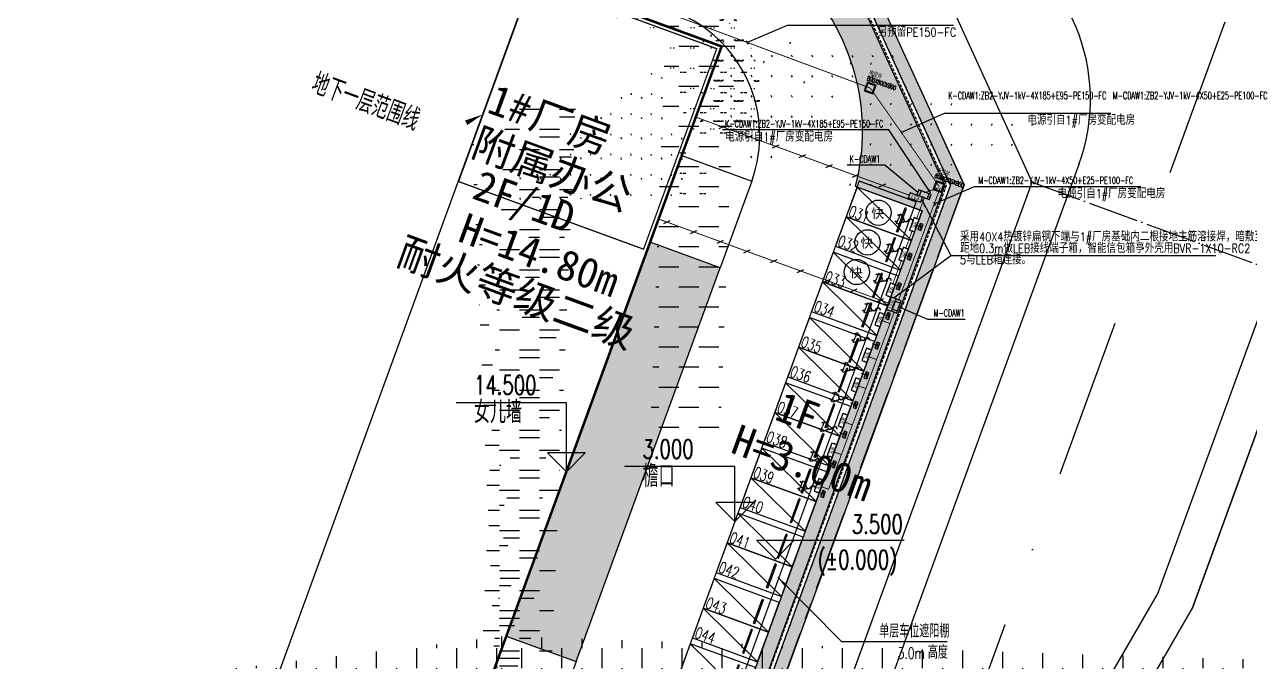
# Model space of a CAD drawing. Extents: x 40587477144 to 40590102100, y 3379967887 to 3381819730.
# Drawn here: x 40588299938 to 40588397071, y 3380356167 to 3380406669 of the extents above; entities that cross this region are included whole.
import ezdxf
from ezdxf.enums import TextEntityAlignment as Align

# ---------------------------------------------------------------- set-up
doc = ezdxf.new("R2010")
doc.units = 0
doc.header["$LTSCALE"] = 1000
doc.header["$MEASUREMENT"] = 0
for name, pattern in [('10平面$0$DOTE', [2.42, 2, -0.2, 0.02, -0.2]), ('CENTER', [50.8, 31.75, -6.35, 6.35, -6.35]), ('CENTER2', [1.125, 0.75, -0.125, 0.125, -0.125]), ('DASH', [0.35, 0.25, -0.1]), ('DASHDOT', [25.4, 12.7, -6.35, 0, -6.35])]:
    doc.linetypes.add(name, pattern=pattern)
for name, color, linetype in [('0-HX', 1, 'Continuous'), ('10平面$0$A-AXIS-DOTE', 14, '10平面$0$DOTE'), ('A-Car', 155, 'Continuous'), ('A-CURTAIN', 84, 'Continuous'), ('A-FIRE-TEXT', 61, 'Continuous'), ('A-HATCH-1', 252, 'Continuous'), ('A-LIN-V', 9, 'Continuous'), ('A-SFCE', 30, 'Continuous'), ('AD-P-慢充', 1, 'Continuous'), ('AS-WALL', 40, 'Continuous'), ('DIM-照明', 3, 'Continuous'), ('EQUIP-箱柜', 3, 'Continuous'), ('JT-路缘石线', 5, 'Continuous'), ('JT-道路中心线', 1, 'DASHDOT'), ('JT-道路红线', 7, 'Continuous'), ('PUB_TEXT', 7, 'Continuous'), ('SHTLN', 4, 'Continuous'), ('TEL_TEXT', 7, 'Continuous'), ('WIRE-接地', 4, 'Continuous'), ('WIRE-照明', 1, 'Continuous'), ('建-引出', 3, 'Continuous'), ('建-文字', 7, 'Continuous'), ('建-标高', 3, 'Continuous'), ('建-箭头', 3, 'Continuous'), ('总-标高', 3, 'Continuous'), ('电气', 7, 'Continuous')]:
    doc.layers.add(name, color=color, linetype=linetype)
doc.styles.add('_TEL_ATTDEF', font='GBENOR', dxfattribs={"width": 0.8, "height": 3, "bigfont": 'GBCBIG'})
doc.styles.add('_TEL_DIM', font='SIMPLEX', dxfattribs={"width": 0.8, "height": 3.5, "bigfont": 'HZTXT'})
doc.styles.add('A-STANDARD', font='SIMPLEX', dxfattribs={"bigfont": 'GBCBIG'})
doc.styles.add('note_txt', font='arial.ttf', dxfattribs={"width": 0.75})
doc.styles.add('黑体', font='simhei.ttf', dxfattribs={"height": 12})
pattern_1 = [(20, (440.1, 194.2), (956.276, 2050.7404), [240, -48, 64, -48, 240, -960]), (20, (348.5, 212), (956.276, 2050.7404), [160, -120, 240, -120, 160, -800]), (20, (655.9, 1004.9), (956.276, 2050.7404), [200, -80, 200, -1120]), (20, (-205.4, 1032), (956.276, 2050.7404), [80, -160, 80, -1280]), (110, (-55, 1086.7), (-2050.7404, 956.276), [144, -1456]), (110, (724.4, 348.8), (-2050.7404, 956.276), [160, -1440]), (110, (881.4, 1087), (-2050.7404, 956.276), [160, -1440]), (65, (925.3, 404.9), (-547.2322, 1503.5082), [160, -2102.7417]), (155, (534.4, 262.6), (-1503.5082, -547.2322), [160, -2102.7417]), (83.43495, (877.5, 396), (-547.23223, 1503.5082), [160, -3417.7088]), (95.963757, (799.57, 376.15), (-547.23223, 1503.50819), [160, -6436.969]), (95.963757, (956.55, 1114.36), (-547.23223, 1503.50819), [128, -6468.969]), (95.963757, (-24.93, 1097.67), (-547.23223, 1503.50819), [112, -6484.969]), (124.036243, (649.2, 321.43), (-547.23223, 1503.50819), [160, -6436.969]), (124.036243, (806.2, 1059.64), (-547.23223, 1503.50819), [128, -6468.969]), (124.036243, (-85.07, 1075.8), (-547.23223, 1503.50819), [112, -6484.969]), (136.56505, (576.8, 286.55), (-547.23223, 1503.5082), [160, -3417.7069])]

# ---------------------------------------------------------------- blocks, each defined once
blk = doc.blocks.new('GGRrrrr')
at = {"layer": 'A-CURTAIN'}
h = blk.add_hatch(dxfattribs=at)
h.set_pattern_fill('草坪或沼泽', color=0, scale=400, angle=20)
h.set_pattern_definition(pattern_1)
h.paths.add_polyline_path([(1393117, 618301), (1393293, 540880), (1330517, 532867), (1241738, 527103), (1161599, 521246), (1240383, 783372), (1244595, 797110), (1261186, 852563), (1335771, 847453), (1355485, 842595), (1380777, 840862), (1392640, 828900), (1392845, 738250), (1391845, 738248), (1391806, 755448), (1391306, 755447), (1391786, 764448), (1391641, 828487), (1380333, 839890), (1355330, 841603), (1335616, 846462), (1261915, 851511), (1245552, 796820), (1241340, 783081), (1162975, 522349), (1241669, 528100), (1330421, 533862), (1392291, 541761), (1392117, 618299)])
h.paths.add_polyline_path([(1393076, 636451), (1392076, 636448), (1392063, 641998), (1391564, 641997), (1392042, 650998), (1391887, 720048), (1392887, 720051)])
h = blk.add_hatch(dxfattribs=at)
h.set_pattern_fill('草坪或沼泽', color=0, scale=400, angle=20)
h.set_pattern_definition([(20, (440.1, 194.2), (956.276, 2050.7404), [240, -48, 64, -48, 240, -960]), (20, (348.5, 212), (956.276, 2050.7404), [160, -120, 240, -120, 160, -800]), (20, (655.9, 1004.9), (956.276, 2050.7404), [200, -80, 200, -1120]), (20, (-205.4, 1032), (956.276, 2050.7404), [80, -160, 80, -1280]), (110, (-55, 1086.7), (-2050.7404, 956.276), [144, -1456]), (110, (724.4, 348.8), (-2050.7404, 956.276), [160, -1440]), (110, (881.4, 1087), (-2050.7404, 956.276), [160, -1440]), (65, (925.3, 404.9), (-547.2322, 1503.5082), [160, -2102.7417]), (155, (534.4, 262.6), (-1503.5082, -547.2322), [160, -2102.7417]), (83.43495, (877.5, 396), (-547.23223, 1503.5082), [160, -3417.7088]), (95.963757, (799.57, 376.15), (-547.23223, 1503.50819), [160, -6436.969]), (95.963757, (956.55, 1114.36), (-547.23223, 1503.50819), [128, -6468.969]), (95.963757, (-24.93, 1097.67), (-547.23223, 1503.50819), [112, -6484.969]), (124.036243, (649.2, 321.43), (-547.23223, 1503.50819), [160, -6436.969]), (124.036243, (806.2, 1059.64), (-547.23223, 1503.50819), [128, -6468.969]), (124.036243, (-85.07, 1075.8), (-547.23223, 1503.50819), [112, -6484.969]), (136.56505, (576.8, 286.55), (-547.23223, 1503.5082), [160, -3417.7069])])
edge = h.paths.add_edge_path()
edge.add_line((1391003, 755446), (1391034, 755969))
edge.add_line((1391034, 755969), (1391485, 764440))
edge.add_line((1391485, 764440), (1391241, 828322))
edge.add_line((1391241, 828322), (1380155, 839501))
edge.add_line((1380155, 839501), (1355268, 841206))
edge.add_line((1355268, 841206), (1335554, 846065))
edge.add_line((1335554, 846065), (1262206, 851090))
edge.add_line((1262206, 851090), (1173161, 554852))
edge.add_line((1173161, 554852), (1173522, 554880))
edge.add_line((1173522, 554880), (1259299, 840247))
edge.add_line((1259299, 840247), (1260664, 840250))
edge.add_line((1260664, 840250), (1260651, 845748))
edge.add_line((1260651, 845748), (1335651, 845918))
edge.add_line((1335651, 845918), (1335664, 840421))
edge.add_line((1335664, 840421), (1342663, 840437))
edge.add_line((1342663, 840437), (1342657, 843434))
edge.add_line((1342657, 843434), (1345657, 843441))
edge.add_line((1345657, 843441), (1345664, 840444))
edge.add_line((1345664, 840444), (1365660, 840489))
edge.add_line((1365660, 840489), (1374552, 839873))
edge.add_arc((1367358, 824128), 17311, 5.58026, 65.44235, ccw=False)
edge.add_line((1384586, 825812), (1385553, 825812))
edge.add_line((1385553, 825812), (1390247, 825823))
edge.add_line((1390247, 825823), (1390405, 755445))
edge.add_line((1390405, 755445), (1391003, 755446))
h = blk.add_hatch(dxfattribs=at)
h.set_pattern_fill('草坪或沼泽', color=0, scale=400, angle=20)
h.set_pattern_definition(pattern_1)
edge = h.paths.add_edge_path()
edge.add_line((1370853, 823351), (1376752, 823364))
edge.add_arc((1366252, 823340), 10500, 0.13307, 88.99068)
edge.add_line((1366437, 833838), (1363829, 833884))
edge.add_line((1363829, 833884), (1363832, 832535))
edge.add_line((1363832, 832535), (1370832, 832551))
edge.add_line((1370832, 832551), (1370853, 823351))
h = blk.add_hatch(dxfattribs=at)
h.set_pattern_fill('草坪或沼泽', color=0, scale=400, angle=20)
h.set_pattern_definition(pattern_1)
h.paths.add_polyline_path([(1370944, 782851), (1376844, 782864), (1376769, 816064), (1370869, 816051)])
at = {"layer": 'A-HATCH-1'}
h = blk.add_hatch(dxfattribs=at)
h.set_pattern_fill('EARTH', color=0, scale=500, angle=20.20026)
h.set_pattern_definition([(20.200256636, (-36923192569.8, -17186863777.3), (941.687654134, 2038.022782515), [1587.5, -1587.5]), (20.200256636, (-36923192775.4, -17186863218.6), (941.687654134, 2038.022782515), [1587.5, -1587.5]), (20.200256636, (-36923192981, -17186862659.9), (941.687654134, 2038.022782515), [1587.5, -1587.5]), (110.200256636, (-36923192863.2, -17186862405.1), (-2038.022782515, 941.687654134), [1587.5, -1587.5]), (110.200256636, (-36923192304.5, -17186862199.6), (-2038.022782515, 941.687654134), [1587.5, -1587.5]), (110.200256636, (-36923191745.8, -17186861994), (-2038.022782515, 941.687654134), [1587.5, -1587.5])])
h.paths.add_polyline_path([(1370869, 816051), (1370853, 823351), (1376752, 823363), (1376769, 816064)])
h = blk.add_hatch(dxfattribs=at)
h.set_pattern_fill('EARTH', color=0, scale=500, angle=20.20026)
h.set_pattern_definition([(20.200256636, (-36923192475.8, -17186905227.2), (941.687654134, 2038.022782515), [1587.5, -1587.5]), (20.200256636, (-36923192681.4, -17186904668.5), (941.687654134, 2038.022782515), [1587.5, -1587.5]), (20.200256636, (-36923192887, -17186904109.8), (941.687654134, 2038.022782515), [1587.5, -1587.5]), (110.200256636, (-36923192769.2, -17186903855), (-2038.022782515, 941.687654134), [1587.5, -1587.5]), (110.200256636, (-36923192210.5, -17186903649.5), (-2038.022782515, 941.687654134), [1587.5, -1587.5]), (110.200256636, (-36923191651.8, -17186903443.9), (-2038.022782515, 941.687654134), [1587.5, -1587.5])])
h.paths.add_polyline_path([(1370963, 774601), (1370944, 782851), (1376844, 782864), (1376863, 774614)])
at = {"layer": 'A-CURTAIN', "color": 0}
blk.add_lwpolyline([(1161599, 521246), (1240383, 783372), (1244595, 797110), (1261186, 852563), (1335771, 847453), (1355485, 842595), (1380777, 840862), (1392640, 828900), (1392845, 738250), (1391845, 738248), (1391806, 755448), (1391306, 755447), (1391786, 764448), (1391641, 828487), (1380333, 839890), (1355330, 841603), (1335616, 846462), (1261915, 851511), (1245552, 796820), (1241340, 783081), (1162975, 522349)], dxfattribs=at)
blk.add_lwpolyline([(1374552, 839873, -0.267304), (1384586, 825812), (1385553, 825812), (1390247, 825823), (1390405, 755445), (1391003, 755446), (1391034, 755969), (1391485, 764440), (1391241, 828322), (1380155, 839501)], format="xyb", dxfattribs=at)
blk.add_lwpolyline([(1370853, 823351), (1376752, 823364, 0.408386), (1366437, 833838), (1363829, 833884), (1363832, 832535), (1370832, 832551)], format="xyb", close=True, dxfattribs=at)
blk.add_lwpolyline([(1370944, 782851), (1376844, 782864), (1376769, 816064), (1370869, 816051)], close=True, dxfattribs=at)
at = {"layer": 'A-HATCH-1', "color": 0}
for points in [[(1370869, 816051), (1370853, 823351), (1376752, 823363), (1376769, 816064)], [(1370963, 774601), (1370944, 782851), (1376844, 782864), (1376863, 774614)]]:
    blk.add_lwpolyline(points, close=True, dxfattribs=at)
blk = doc.blocks.new('建筑-停车位-2400x5300')
at = {"color": 0}
blk.add_lwpolyline([(-50, 200), (-50, -5300), (2450, -5300), (2450, 200)], close=True, dxfattribs=at)
for points in [[(2450, 200), (-50, -5300)], [(200, -3954), (2200, -3954)], [(200, -4054), (200, -3954)], [(200, -4054), (2200, -4054)], [(2200, -4054), (2200, -3954)]]:
    blk.add_lwpolyline(points, dxfattribs=at)
blk = doc.blocks.new('G$C29A62568')
at = {"layer": 'A-Car', "color": 8, "rotation": 69.79974337414957}
for p in [(40588364888.086281, 3380391400.523922, -3538.320014), (40588364024.830231, 3380389054.295223, -3538.320014), (40588362988.915787, 3380386238.823462, -3538.319911), (40588362125.675087, 3380383892.608548, -3538.319911), (40588361089.769722, 3380381077.133458, -3538.319808), (40588360226.513771, 3380378730.904765, -3538.319808), (40588359190.608383, 3380375915.429668, -3538.319705), (40588358327.352287, 3380373569.200977, -3538.319705), (40588357291.446991, 3380370753.725884, -3538.319601), (40588356428.190933, 3380368407.497196, -3538.319601), (40588355392.285561, 3380365592.022102, -3538.319498), (40588354529.029533, 3380363245.793411, -3538.319498), (40588353493.124138, 3380360430.318315, -3538.319395), (40588352629.868156, 3380358084.089624, -3538.319395), (40588351593.962769, 3380355268.614532, -3538.319292)]:
    blk.add_blockref('建筑-停车位-2400x5300', p, dxfattribs=at)
blk = doc.blocks.new('gfctuc')
blk.add_lwpolyline([(2035210, 4060000), (2035210, 4059500), (2035460, 4059500), (2035460, 4060000)], close=True)
blk.add_lwpolyline([(2035210, 4060000), (2035460, 4059500)])
at = {"layer": 'A-FIRE-TEXT', "style": 'note_txt', "width": 0.75}
blk.add_text('充电桩', height=139.2, rotation=270, dxfattribs=at).set_placement((2035260, 4059973))
blk = doc.blocks.new('AD-P-B01-B04$0$AD-PMDT-B1F$0$sdftr')
at = {"color": 0}
for p, q in [((-63180, -35534), (-63180, -35514)), ((-63030, -35499), (-63165, -35499)), ((-63030, -35549), (-63165, -35549)), ((-62880, -35399), (-63030, -35399)), ((-63030, -35399), (-63030, -35799)), ((-63030, -36199), (-63030, -35799)), ((-62880, -35450), (-62880, -35399)), ((-62631, -35699), (-62555, -35699)), ((-62555, -35899), (-62631, -35899)), ((-62555, -35699), (-62555, -35899)), ((-61280, -35799), (-61568, -35799)), ((-63180, -36064), (-63180, -36084)), ((-63030, -36049), (-63165, -36049)), ((-63030, -36099), (-63165, -36099)), ((-62880, -36199), (-63030, -36199)), ((-62880, -36147), (-62880, -36199)), ((-61903, -36026), (-61922, -36020))]:
    blk.add_line(p, q, dxfattribs=at)
for centre, radius, start, end in [((-63165, -35514), 15, 89.99945, 179.99945), ((-63165, -35534), 15, 179.99945, 270.00055), ((-62980, -35799), 362, 16.02199, 73.97801), ((-62980, -35799), 362, 286.02199, 343.97801), ((-62447, -35969), 212, 4.0504, 120.70031), ((-62447, -35969), 192, 4.61547, 124.31856), ((-63165, -36064), 15, 89.99945, 179.99945), ((-63165, -36084), 15, 179.99945, 270.00055), ((-62076, -35975), 180, 173.30088, 343.49758), ((-62076, -35975), 160, 172.63141, 343.49759)]:
    blk.add_arc(centre, radius, start, end, dxfattribs=at)
at = {"xscale": -1, "rotation": 179.884104689103}
blk.add_blockref('gfctuc', (-2088274, 4028060), dxfattribs=at)
blk = doc.blocks.new('G$CBCF8E9EB')
blk.add_circle((0, 0), 1)
at = {"layer": 'PUB_TEXT', "style": '黑体'}
blk.add_text('快', height=0.75, rotation=91.13372, dxfattribs=at).set_placement((0.033, -0.046), align=Align.MIDDLE)
blk = doc.blocks.new('55555555555555555555555555555')
at = {"layer": '建-文字', "color": 0, "style": 'A-STANDARD', "width": 0.705882}
for s, p in [('031', (40588365148, 3380391515)), ('032', (40588364290, 3380389166)), ('033', (40588363261, 3380386349)), ('034', (40588362403, 3380384000)), ('035', (40588361373, 3380381183)), ('036', (40588360515, 3380378834)), ('037', (40588359486, 3380376017)), ('038', (40588358628, 3380373668)), ('039', (40588357598, 3380370851)), ('040', (40588356740, 3380368502)), ('041', (40588355711, 3380365685)), ('042', (40588354853, 3380363336)), ('043', (40588353823, 3380360519)), ('044', (40588352966, 3380358170))]:
    blk.add_text(s, height=892.5, rotation=339.92971, dxfattribs=at).set_placement(p)
blk = doc.blocks.new('qd电缆手井')
at = {"layer": '电气', "color": 7}
for p, q in [((-239, 216), (211, 216)), ((-239, -234), (-239, 216)), ((-198, -193), (-198, 175)), ((-198, 175), (171, 175)), ((171, 175), (171, -193)), ((211, 216), (211, -234)), ((211, -234), (-239, -234)), ((171, -193), (-198, -193))]:
    blk.add_line(p, q, dxfattribs=at)
at = {"layer": '电气', "color": 8, "const_width": 30}
blk.add_lwpolyline([(-218, 182), (-218, -214), (191, -214), (191, 196), (-233, 196)], dxfattribs=at)
blk = doc.blocks.new('$equip$00002944')
for p, q in [((-0.75, 0.6), (-0.75, 0)), ((0.75, 0.6), (-0.75, 0.6)), ((-0.75, 0), (0.75, 0)), ((-0.47, 0.6), (-0.47, 0)), ((0.47, 0.6), (0.47, 0)), ((0.75, 0), (0.75, 0.6))]:
    blk.add_line(p, q)
at = {"const_width": 0.0571}
blk.add_lwpolyline([(-0.75, 0.6), (-0.75, 0), (0.75, 0), (0.75, 0.6), (-0.75, 0.6), (-0.75, 0)], dxfattribs=at)
for p in [(-0.75, 0.3), (0, 0.6), (0, 0), (0.75, 0.3)]:
    blk.add_point(p)
at = {"color": 7, "style": '_TEL_DIM', "flags": 1}
for tag in ['A', 'REMARK']:
    blk.add_attdef(tag, text='', height=0.00002, dxfattribs=at).set_placement((0, 0), align=Align.MIDDLE_CENTER)
blk = doc.blocks.new('$equip$00002698')
for p, q in [((-0.75, 0.6), (-0.75, 0)), ((0.75, 0.6), (-0.75, 0.6)), ((-0.75, 0), (0.75, 0)), ((0.75, 0), (0.75, 0.6))]:
    blk.add_line(p, q)
at = {"const_width": 0.0571}
blk.add_lwpolyline([(-0.75, 0.6), (-0.75, 0), (0.75, 0), (0.75, 0.6), (-0.75, 0.6), (-0.75, 0)], dxfattribs=at)
for p in [(-0.75, 0.3), (0, 0.6), (0, 0), (0.75, 0.3)]:
    blk.add_point(p)
at = {"color": 7, "style": '_TEL_DIM', "flags": 1}
for tag in ['REMARK', 'A']:
    blk.add_attdef(tag, text='', height=0.4, dxfattribs=at).set_placement((0, 0), align=Align.MIDDLE_CENTER)
at = {"color": 7, "style": '_TEL_DIM'}
blk.add_attdef('$TEXT$', text='', height=0.4, dxfattribs=at).set_placement((0, 0.3), align=Align.MIDDLE_CENTER)
blk = doc.blocks.new('$equip$00002908')
for p, q in [((0.75, 0.6), (-0.75, 0.6)), ((-0.75, 0.6), (-0.75, 0)), ((-0.75, 0), (0.75, 0)), ((0.75, 0), (0.75, 0.6))]:
    blk.add_line(p, q)
at = {"const_width": 0.0571}
blk.add_lwpolyline([(-0.75, 0.6), (-0.75, 0), (0.75, 0), (0.75, 0.6), (-0.75, 0.6), (-0.75, 0)], dxfattribs=at)
for p in [(-0.75, 0.3), (0, 0.6), (0, 0), (0.75, 0.3)]:
    blk.add_point(p)
at = {"color": 7, "style": '_TEL_DIM'}
blk.add_attdef('$TEXT$', text='', height=0.4, dxfattribs=at).set_placement((0, 0.3), align=Align.MIDDLE_CENTER)
at = {"color": 7, "style": '_TEL_DIM', "flags": 1}
for tag in ['A', 'REMARK']:
    blk.add_attdef(tag, text='', height=0.00002, dxfattribs=at).set_placement((0, 0), align=Align.MIDDLE_CENTER)
blk = doc.blocks.new('$TelecSys$00000008')
blk.add_line((0.4, 0.4), (-0.4, -0.4))

msp = doc.modelspace()

# ---------------------------------------------------------------- hatches: boundary and pattern name
at = {"layer": '建-引出'}
msp.add_hatch(color=8, dxfattribs=at).paths.add_polyline_path([(40588359615.211952, 3380362911.147307), (40588360164.978867, 3380362188.543401), (40588360335.10157, 3380362357.830932)], flags=17)

# ---------------------------------------------------------------- linework, layer by layer
at = {"layer": '0-HX', "linetype": 'CENTER', "ltscale": 0.2}
for p, q in [((40588374373.705582, 3380393980.898199), (40588367371.558929, 3380409302.927603)), ((40588275533, 3380123451.4), (40588374373.705582, 3380393980.898193))]:
    msp.add_line(p, q, dxfattribs=at)
msp.add_lwpolyline([(40588374373.70446, 3380393980.898591), (40588367371.557808, 3380409302.927993), (40588344233.506393, 3380419662.492842), (40588327409.831779, 3380431029.725266), (40588259176.227432, 3380461579.853973), (40588224457.898903, 3380415266.100388), (40588215760.938667, 3380403827.430825), (40588051310.197769, 3380185028.900704), (40588128542.398903, 3380162853.200386), (40588213851.098892, 3380137607.100389), (40588275532.998894, 3380123451.400389)], close=True, dxfattribs=at)
at = {"layer": '10平面$0$A-AXIS-DOTE', "color": 8, "ltscale": 2}
msp.add_line((40588379774.601807, 3380394192.024467), (40588429062.917549, 3380376184.038638), dxfattribs=at)
at = {"layer": 'A-SFCE', "linetype": 'DASH'}
for points in [[(40588297421.678452, 3380186275.2518), (40588274896.566856, 3380124623.454611), (40588214105.070518, 3380138574.811246), (40588128822.279419, 3380163813.243817), (40588052982.287788, 3380185589.19868), (40588216558.660599, 3380403224.398946), (40588225255.999512, 3380414663.566556), (40588259497.004593, 3380460340.577489), (40588326921.933212, 3380430152.515933), (40588343745.607918, 3380418785.283481), (40588361534.817352, 3380410820.547568), (40588366618.76474, 3380408544.319479), (40588373293.579613, 3380393938.554342), (40588351315.522774, 3380333784.059697), (40588347755.687973, 3380325498.369755)], [(40588297139.896751, 3380186378.203611), (40588274705.637253, 3380124975.070877), (40588214181.261993, 3380138865.124507), (40588128906.243561, 3380164101.256846), (40588053483.914787, 3380185757.288075), (40588216797.976189, 3380403043.488082), (40588225495.429771, 3380414482.806521), (40588259593.237717, 3380459968.794543), (40588326775.563667, 3380429889.353124), (40588343599.238373, 3380418522.120672), (40588361412.225388, 3380410546.738856), (40588366392.926826, 3380408316.736924), (40588372969.542137, 3380393925.851067), (40588351036.598648, 3380333894.832758), (40588347480.050858, 3380325616.793515)]]:
    msp.add_lwpolyline(points, dxfattribs=at)
at = {"layer": 'AS-WALL', "color": 20, "true_color": 0xf72408, "const_width": 200}
msp.add_lwpolyline([(40588309017.242508, 3380324808.789411), (40588308914.29071, 3380324527.007708), (40588204983.806824, 3380362499.063575), (40588211560.116997, 3380380498.591922), (40588258364.536217, 3380440305.243856), (40588340280.272667, 3380410376.499106), (40588340177.320923, 3380410094.717414), (40588342807.283524, 3380409133.833927), (40588342910.235336, 3380409415.615627), (40588355167.739143, 3380404937.212323), (40588323801.757271, 3380319087.720896), (40588311578.570618, 3380323660.051459), (40588311647.205101, 3380323847.90593)], close=True, dxfattribs=at)
at = {"layer": 'AS-WALL'}
msp.add_lwpolyline([(40588340186.345467, 3380410410.816366), (40588309194.421707, 3380325585.131804)], dxfattribs=at)
at = {"layer": 'AS-WALL', "color": 20, "linetype": 'DASH', "ltscale": 5, "true_color": 0xf72408, "const_width": 100}
msp.add_lwpolyline([(40588340130.357193, 3380410111.876067), (40588354783.005623, 3380404758.382419), (40588348983.387497, 3380388884.679962), (40588334330.739067, 3380394238.173609)], close=True, dxfattribs=at)
at = {"layer": 'AS-WALL', "color": 8, "const_width": 100}
msp.add_lwpolyline([(40588342837.82843, 3380330687.631072), (40588347346.287071, 3380329040.930484), (40588370580.047981, 3380392630.769003), (40588366071.538559, 3380394277.998633)], close=True, dxfattribs=at)
at = {"layer": 'DIM-照明'}
for p, q in [((40588357174.460281, 3380405259.116067), (40588360377.305191, 3380406620.82745)), ((40588360377.305191, 3380406620.82745), (40588373552.504593, 3380406620.82745)), ((40588357111.234619, 3380405395.140018), (40588357237.685944, 3380405123.092115)), ((40588369406.419121, 3380398132.999003), (40588372829.178902, 3380399649.061333)), ((40588372829.178902, 3380399649.061333), (40588386004.378304, 3380399649.061333)), ((40588368412.636848, 3380398320.768821), (40588355237.437447, 3380398320.768821)), ((40588371636.775558, 3380393486.994508), (40588368412.636848, 3380398320.768821)), ((40588369343.193459, 3380398269.022954), (40588369469.644783, 3380397996.975051)), ((40588368094.554428, 3380395537.342961), (40588365104.081337, 3380395537.342961)), ((40588370713.871399, 3380393373.434614), (40588368094.554428, 3380395537.342961)), ((40588371573.549896, 3380393623.018459), (40588371700.001221, 3380393350.970556)), ((40588372014.299339, 3380392473.906709), (40588375217.144249, 3380393835.618092)), ((40588375217.144249, 3380393835.618092), (40588388392.343643, 3380393835.618092)), ((40588371019.375992, 3380392795.159418), (40588373338.10527, 3380388391.634226)), ((40588371951.073677, 3380392609.93066), (40588372077.525002, 3380392337.882757)), ((40588368806.466209, 3380385022.670202), (40588373338.10527, 3380388391.634226)), ((40588373338.10527, 3380388391.634226), (40588394317.862587, 3380388391.634226)), ((40588369214.88855, 3380384311.532971), (40588371470.107857, 3380383348.462018)), ((40588371470.107857, 3380383348.462018), (40588374460.580948, 3380383348.462018))]:
    msp.add_line(p, q, dxfattribs=at)
for points in [[(40588371019.375992, 3380392795.159418, 0, 160, 0), (40588371298.926231, 3380392264.262379, 0, 0, 0)], [(40588368806.466209, 3380385022.670202, 0, 160, 0), (40588369287.980057, 3380385380.642848, 0, 0, 0)]]:
    msp.add_lwpolyline(points, format="xyseb", dxfattribs=at)
at = {"layer": 'JT-路缘石线', "color": 8, "ltscale": 10}
for p, q in [((40588403123.899986, 3380398357.2), (40588389668.099991, 3380361528.2)), ((40588383476.79335, 3380395583.062088), (40588353525.095207, 3380313604.501588)), ((40588382480.364952, 3380349076.983158), (40588389668.099991, 3380361528.2))]:
    msp.add_line(p, q, dxfattribs=at)
msp.add_arc((40588369387.708328, 3380400730.65213), 15000, 339.9297114377, 65.8805777332, dxfattribs=at)
at = {"layer": 'JT-道路中心线', "color": 8, "flags": 128}
msp.add_lwpolyline([(40588430262.167503, 3380502157.2), (40588425749.799988, 3380490884.7), (40588402255.800003, 3380426580.9), (40588289449.662804, 3380117827.81713)], dxfattribs=at)
at = {"layer": 'JT-道路红线', "color": 8}
for points in [[(40588279663.927422, 3380120186.559477), (40588379774.601807, 3380394192.024467), (40588371135.524261, 3380413095.970189), (40588346673, 3380424048.539261), (40588329849.325447, 3380435415.771638), (40588230874.099991, 3380479729.8), (40588213435.800003, 3380475126.9)], [(40588418902.900002, 3380405169.1), (40588405473.500008, 3380396045.3), (40588405473.5, 3380396045.3), (40588392486.199997, 3380360498.6), (40588392486.199997, 3380360498.6), (40588382334.300003, 3380342912.6), (40588382334.300003, 3380342912.6), (40588346214.699997, 3380244052.500008)], [(40588392486.199989, 3380360498.6), (40588405473.499992, 3380396045.3), (40588418902.899986, 3380405169.1), (40588495364.21122, 3380403105.563181)], [(40588382334.299988, 3380342912.6), (40588392486.199989, 3380360498.6)]]:
    msp.add_lwpolyline(points, dxfattribs=at)
at = {"layer": 'WIRE-接地', "linetype": 'CENTER2', "const_width": 70}
for points in [[(40588370034.749718, 3380393159.866238), (40588353122.36702, 3380399338.976717)], [(40588368427.187531, 3380384603.298432), (40588350174.98777, 3380391271.924618)]]:
    msp.add_lwpolyline(points, dxfattribs=at)
at = {"layer": 'WIRE-照明', "linetype": 'Continuous', "const_width": 70}
for points in [[(40588257217.000923, 3380442283.486137), (40588366944.87075, 3380401640.143603)], [(40588366944.870758, 3380401640.1436), (40588372419.054092, 3380393840.681768)], [(40588369200.316704, 3380384876.787477), (40588372489.205254, 3380393756.045689)], [(40588371320.258568, 3380393372.770869), (40588372351.578323, 3380393744.950236)], [(40588363643.558777, 3380369874.791805), (40588368835.609879, 3380383892.161189)]]:
    msp.add_lwpolyline(points, dxfattribs=at)
for points, elevation in [([(40588370622.315857, 3380391311.874724), (40588371231.89962, 3380392957.613473)], 3538.31972), ([(40588369764.338562, 3380388963.710636), (40588370267.972862, 3380390323.409664)], 3538.31972), ([(40588368734.30072, 3380386144.345196), (40588369412.170227, 3380387974.440075)], -0.00129), ([(40588367890.946548, 3380383230.925365), (40588368506.267097, 3380383003.009866)], -0.001806), ([(40588366845.949471, 3380380370.914177), (40588367461.27002, 3380380142.998678)], -0.002322), ([(40588366003.620689, 3380378064.885274), (40588366618.941238, 3380377836.969775)], -0.002838), ([(40588364951.593674, 3380375186.326767), (40588365566.914223, 3380374958.411268)], -0.003353), ([(40588364090.600311, 3380372829.90811), (40588364705.92086, 3380372601.99261)], -0.003869), ([(40588363086.625847, 3380370081.080462), (40588363643.558487, 3380369874.79192)], -0.004385)]:
    msp.add_lwpolyline(points, dxfattribs=dict(at, elevation=elevation))
at = {"layer": '建-引出', "color": 8}
for p, q in [((40588359615.211952, 3380362911.147307), (40588364679.090637, 3380357822.286394)), ((40588364679.090637, 3380357822.286394), (40588373049.090637, 3380357822.286394))]:
    msp.add_line(p, q, dxfattribs=at)
at = {"layer": '建-标高', "color": 8}
for p, q in [((40588342867.346931, 3380376724.711568), (40588334125.1427, 3380376724.711568)), ((40588342867.346931, 3380371270.725507), (40588342867.346931, 3380376724.711568)), ((40588342867.346931, 3380371270.725507), (40588341367.346931, 3380372770.725507)), ((40588344367.346931, 3380372770.725507), (40588341367.346931, 3380372770.725507)), ((40588342867.346931, 3380371270.725507), (40588344367.346931, 3380372770.725507)), ((40588356222.254951, 3380371677.081203), (40588347480.05072, 3380371677.081203)), ((40588356222.254951, 3380367320.55537), (40588356222.254951, 3380371677.081203)), ((40588356222.254951, 3380367320.55537), (40588354722.254951, 3380368820.55537)), ((40588357722.254951, 3380368820.55537), (40588354722.254951, 3380368820.55537)), ((40588356222.254951, 3380367320.55537), (40588357722.254951, 3380368820.55537))]:
    msp.add_line(p, q, dxfattribs=at)
at = {"layer": '建-箭头', "color": 8}
msp.add_lwpolyline([(40588322331.931381, 3380400810.972825, 0, 0, 0), (40588331765.53009, 3380397299.519311, 0, 0, 0), (40588336277.022873, 3380399565.201921, 0, 400, 0), (40588334936.565071, 3380398892.020763, 0, 0, 0)], format="xyseb", dxfattribs=at)
at = {"layer": '总-标高', "color": 8}
for p, q in [((40588359428.256592, 3380364347.311614), (40588357928.256592, 3380365847.311614)), ((40588357928.256592, 3380365847.311614), (40588369628.256592, 3380365847.311614)), ((40588359428.256592, 3380364347.311614), (40588360928.256592, 3380365847.311614))]:
    msp.add_line(p, q, dxfattribs=at)

# ---------------------------------------------------------------- block references
at = {"color": 8, "rotation": 339.7997433640027}
msp.add_blockref('GGRrrrr', (40586781172.12674, 3380096947.084455), dxfattribs=at)
at = {"extrusion": (-7.06e-08, -1.93915e-07, 1), "rotation": 0.1297468477867362}
msp.add_blockref('G$C29A62568', (7759349.455236, -91903963.362789, 17.273729), dxfattribs=at)
at = {"layer": 'A-LIN-V', "color": 8}
msp.add_blockref('55555555555555555555555555555', (0, 0), dxfattribs=at)
at = {"layer": 'AD-P-慢充', "color": 8, "xscale": 1000, "yscale": 1000, "zscale": 1000, "rotation": 270.1158952512793}
for p in [(40588367591.114853, 3380391772.278433, 3538.319757), (40588366733.174133, 3380389424.100889, 3538.319757), (40588365875.233383, 3380387075.923368, 3538.319757)]:
    msp.add_blockref('G$CBCF8E9EB', p, dxfattribs=at)
at = {"layer": 'AD-P-慢充', "xscale": -1, "rotation": 159.8138140182121}
for p in [(40588415976.054314, 3380335935.990011, 3538.319757), (40588415118.113564, 3380333587.81249, 3538.319757), (40588414260.179077, 3380331239.652082, 3538.319757), (40588413402.238342, 3380328891.474585, 3538.319757), (40588412544.297607, 3380326543.297064, 3538.319757), (40588411686.35688, 3380324195.119535, 3538.319757), (40588410828.416138, 3380321846.942007, 3538.319757), (40588409970.475433, 3380319498.764471, 3538.318209), (40588409112.534698, 3380317150.586943, 3538.318209), (40588408254.593964, 3380314802.409414, 3538.318209)]:
    msp.add_blockref('AD-P-B01-B04$0$AD-PMDT-B1F$0$sdftr', p, dxfattribs=at)
at = {"layer": 'EQUIP-箱柜'}
ref = msp.add_blockref('$equip$00002908', (40588370454.121483, 3380392780.587578), dxfattribs=dict(at, xscale=700.0000000000001, yscale=700.0000000000001, zscale=700.0000000000001, rotation=339.6753062488683))
ref.add_attrib('$TEXT$', 'LEB', dxfattribs={"layer": '0', "color": 7, "height": 280, "rotation": 339.6753062489, "style": '_TEL_ATTDEF'}).set_placement((40588370527.062851, 3380392977.512836), align=Align.MIDDLE_CENTER)
for p, xscale, yscale, zscale, rotation in [((40588371133.243179, 3380392994.155941), 700.0000000000001, 700.0000000000001, 700.0000000000001, 339.6753062488683), ((40588369214.88855, 3380384311.532967), 700, 700, 700, 69.67530624886821)]:
    msp.add_blockref('$equip$00002944', p, dxfattribs=dict(at, xscale=xscale, yscale=yscale, zscale=zscale, rotation=rotation))
ref = msp.add_blockref('$equip$00002698', (40588370636.887733, 3380390746.620214, 3538.31972), dxfattribs=dict(at, xscale=700.0000000000001, yscale=700.0000000000001, zscale=700.0000000000001, rotation=69.67530776975663))
ref.add_attrib('$TEXT$', '快充', dxfattribs={"layer": '0', "color": 7, "height": 280, "rotation": 249.6754663999, "style": '_TEL_ATTDEF'}).set_placement((40588370439.962463, 3380390819.561567, 3538.31972), align=Align.MIDDLE_CENTER)
ref = msp.add_blockref('$equip$00002698', (40588369778.910431, 3380388398.456127, 3538.31972), dxfattribs=dict(at, xscale=700.0000000000001, yscale=700.0000000000001, zscale=700.0000000000001, rotation=69.67530776975663))
ref.add_attrib('$TEXT$', '快充', dxfattribs={"layer": '0', "color": 7, "height": 280, "rotation": 249.6754663999, "style": '_TEL_ATTDEF'}).set_placement((40588369581.985168, 3380388471.39748, 3538.31972), align=Align.MIDDLE_CENTER)
ref = msp.add_blockref('$equip$00002698', (40588368748.872589, 3380385579.090685, -0.00129), dxfattribs=dict(at, xscale=700.0000000000001, yscale=700.0000000000001, zscale=700.0000000000001, rotation=69.67530776975663))
ref.add_attrib('$TEXT$', '快充', dxfattribs={"layer": '0', "color": 7, "height": 280, "rotation": 249.6754663999, "style": '_TEL_ATTDEF'}).set_placement((40588368551.947327, 3380385652.032038, -0.00129), align=Align.MIDDLE_CENTER)
ref = msp.add_blockref('$equip$00002908', (40588368821.038033, 3380384457.415699), dxfattribs=dict(at, xscale=700, yscale=700, zscale=700, rotation=69.67530529313866))
ref.add_attrib('$TEXT$', 'LEB', dxfattribs={"layer": '0', "color": 7, "height": 280, "rotation": 69.675056483, "style": '_TEL_ATTDEF'}).set_placement((40588368624.112778, 3380384530.357068), align=Align.MIDDLE_CENTER)
ref = msp.add_blockref('$equip$00002698', (40588367890.947151, 3380383230.926991, -0.001806), dxfattribs=dict(at, xscale=700.0000000000001, yscale=700.0000000000001, zscale=700.0000000000001, rotation=69.67530776975663))
ref.add_attrib('$TEXT$', '慢充', dxfattribs={"layer": '0', "color": 7, "height": 280, "rotation": 249.6754663999, "style": '_TEL_ATTDEF'}).set_placement((40588367694.021889, 3380383303.868344, -0.001806), align=Align.MIDDLE_CENTER)
ref = msp.add_blockref('$equip$00002698', (40588366861.420677, 3380380413.114913, -0.002322), dxfattribs=dict(at, xscale=700.0000000000001, yscale=700.0000000000001, zscale=700.0000000000001, rotation=69.67530776975663))
ref.add_attrib('$TEXT$', '慢充', dxfattribs={"layer": '0', "color": 7, "height": 280, "rotation": 249.6754663999, "style": '_TEL_ATTDEF'}).set_placement((40588366664.495407, 3380380486.056266, -0.002322), align=Align.MIDDLE_CENTER)
ref = msp.add_blockref('$equip$00002698', (40588366003.480003, 3380378064.937385, -0.002838), dxfattribs=dict(at, xscale=700.0000000000001, yscale=700.0000000000001, zscale=700.0000000000001, rotation=69.67530776975663))
ref.add_attrib('$TEXT$', '慢充', dxfattribs={"layer": '0', "color": 7, "height": 280, "rotation": 249.6754663999, "style": '_TEL_ATTDEF'}).set_placement((40588365806.554733, 3380378137.878738, -0.002838), align=Align.MIDDLE_CENTER)
ref = msp.add_blockref('$equip$00002698', (40588364973.952927, 3380375247.123691, -0.003353), dxfattribs=dict(at, xscale=700.0000000000001, yscale=700.0000000000001, zscale=700.0000000000001, rotation=69.67530776975663))
ref.add_attrib('$TEXT$', '慢充', dxfattribs={"layer": '0', "color": 7, "height": 280, "rotation": 249.6754663999, "style": '_TEL_ATTDEF'}).set_placement((40588364777.027672, 3380375320.065043, -0.003353), align=Align.MIDDLE_CENTER)
ref = msp.add_blockref('$equip$00002698', (40588364116.0121, 3380372898.946167, -0.003869), dxfattribs=dict(at, xscale=700.0000000000001, yscale=700.0000000000001, zscale=700.0000000000001, rotation=69.67530776975663))
ref.add_attrib('$TEXT$', '慢充', dxfattribs={"layer": '0', "color": 7, "height": 280, "rotation": 249.6754663999, "style": '_TEL_ATTDEF'}).set_placement((40588363919.086838, 3380372971.88752, -0.003869), align=Align.MIDDLE_CENTER)
ref = msp.add_blockref('$equip$00002698', (40588363086.485123, 3380370081.132479, -0.004385), dxfattribs=dict(at, xscale=700.0000000000001, yscale=700.0000000000001, zscale=700.0000000000001, rotation=69.67530776975663))
ref.add_attrib('$TEXT$', '慢充', dxfattribs={"layer": '0', "color": 7, "height": 280, "rotation": 249.6754663999, "style": '_TEL_ATTDEF'}).set_placement((40588362889.55986, 3380370154.073832, -0.004385), align=Align.MIDDLE_CENTER)
at = {"layer": 'SHTLN', "xscale": 500, "yscale": 500, "zscale": 500}
for p, rotation in [((40588355238.470108, 3380398565.836999), 159.9297114062368), ((40588357351.832863, 3380397793.698492), 159.9297114062368), ((40588359465.195618, 3380397021.559985), 159.9297114062368), ((40588361578.558357, 3380396249.421478), 159.9297114062368), ((40588363691.92112, 3380395477.28297), 159.9297114062368), ((40588365805.283867, 3380394705.144463), 159.9297114062368), ((40588367918.646629, 3380393933.005956), 159.9297114062368), ((40588350847.636627, 3380391026.165538), 159.9297115156375), ((40588352960.99939, 3380390254.027035), 159.9297115156375), ((40588355074.362137, 3380389481.888532), 159.9297115156375), ((40588357187.724899, 3380388709.750029), 159.9297115156375), ((40588359301.087646, 3380387937.611525), 159.9297115156375), ((40588361414.450401, 3380387165.473022), 159.9297115156375), ((40588363527.813164, 3380386393.334518), 159.9297115156375), ((40588365641.175911, 3380385621.196015), 159.9297115156375), ((40588367754.538673, 3380384849.057512), 159.9297115156375)]:
    msp.add_blockref('$TelecSys$00000008', p, dxfattribs=dict(at, rotation=rotation))
at = {"layer": '电气', "xscale": -1.628664022889024, "yscale": 1.628664022889024, "zscale": 1.628664022889024, "rotation": 339.9296046072948}
for p in [(40588366923.490242, 3380401663.202576), (40588372375.085617, 3380393859.541635)]:
    msp.add_blockref('qd电缆手井', p, dxfattribs=at)

# ---------------------------------------------------------------- texts
at = {"layer": 'DIM-照明', "color": 7, "style": '_TEL_DIM'}
for s, height, width, p in [('另预留PE150-FC', 700, 0.8, (40588367529.171257, 3380405710.82745)), ('K-CDAW1:ZB2-YJV-1kV-4X185+E95-PE150-FC  M-CDAW1:ZB2-YJV-1kV-4X50+E25-PE100-FC', 560, 0.6, (40588373126.709602, 3380400769.061333)), ('K-CDAW1:ZB2-YJV-1kV-4X185+E95-PE150-FC', 560, 0.6, (40588355447.437447, 3380398530.768821)), ('电源引自1#厂房变配电房', 700, 0.8, (40588379393.32843, 3380398739.061333)), ('电源引自1#厂房变配电房', 700, 0.8, (40588355447.437447, 3380397410.768821)), ('K-CDAW1 ', 560, 0.6, (40588365314.081337, 3380395747.342961)), ('M-CDAW1:ZB2-YJV-1kV-4X50+E25-PE100-FC', 560, 0.6, (40588375514.67495, 3380394045.618092)), ('电源引自1#厂房变配电房', 700, 0.8, (40588381781.293777, 3380392925.618092)), ('采用40X4热镀锌扁钢下端与1#厂房基础内二根接地主筋溶接焊，暗敷至地面，', 700, 0.8, (40588374061.217941, 3380389511.634226)), ('距地0.3m做LEB接线端子箱，智能信包箱亭外壳用BVR-1X10-RC2', 700, 0.8, (40588374061.217941, 3380388601.634226)), ('5与LEB箱连接。', 700, 0.8, (40588374061.217941, 3380387691.634226)), ('M-CDAW1 ', 560, 0.6, (40588371962.580948, 3380383558.462018))]:
    msp.add_text(s, height=height, dxfattribs=dict(at, width=width)).set_placement(p)
at = {"layer": 'TEL_TEXT', "style": '_TEL_DIM'}
for s, width, p in [('电缆井', 0.75, (40588366800.003777, 3380402702.079721, 0.106056)), ('800X800X800', 0.6, (40588366645.575287, 3380402279.407459, 0.106056)), ('电缆井', 0.75, (40588372170.243027, 3380394985.031134, 0.106054)), ('800X800X800', 0.6, (40588372015.814537, 3380394562.358871, 0.106054))]:
    msp.add_text(s, height=350, rotation=339.9296046076, dxfattribs=dict(at, width=width)).set_placement(p)
at = {"layer": '建-引出', "color": 8, "style": 'A-STANDARD'}
for s, p in [('单层车位遮阳棚', (40588367659.090736, 3380358137.286394)), ('高度', (40588371509.090736, 3380356457.286394))]:
    msp.add_text(s, height=1057.7777778, dxfattribs=at).set_placement(p)
at = {"layer": '建-引出', "color": 7, "style": 'A-STANDARD', "width": 0.705882}
msp.add_text('3.0m', height=892.5, dxfattribs=at).set_placement((40588369109.090736, 3380356457.286394))
at = {"layer": '建-文字', "color": 8, "style": '黑体'}
for s, p in [('1#', (40588336479.440453, 3380399742.641068)), ('厂房', (40588339730.209587, 3380398554.939606)), ('附属办公', (40588335186.511703, 3380396353.410385)), ('2F/1D', (40588335287.494202, 3380392944.709606)), ('H=14.80m', (40588334162.570938, 3380389550.714393)), ('耐火等级二级', (40588329272.558327, 3380387717.961049)), ('1F', (40588359252.415001, 3380375427.832143)), ('H=3.00m', (40588355772.57946, 3380372814.404897))]:
    msp.add_text(s, height=2406.4377682, rotation=339.9297114346, dxfattribs=at).set_placement(p)
at = {"layer": '建-标高', "color": 8, "style": 'A-STANDARD', "width": 0.705882}
for s, p in [('14.500', (40588335547.626106, 3380377384.365549)), ('3.000', (40588348902.534126, 3380372317.29074))]:
    msp.add_text(s, height=1487.5, dxfattribs=at).set_placement(p)
at = {"layer": '建-标高', "color": 8, "style": 'A-STANDARD'}
for s, p in [('女儿墙', (40588335547.626106, 3380375109.365549)), ('檐口', (40588348902.534126, 3380370042.29074))]:
    msp.add_text(s, height=1762.962963, dxfattribs=at).set_placement(p)
at = {"layer": '建-箭头', "color": 8, "style": 'A-STANDARD'}
msp.add_text('地下一层范围线', height=1762.962963, rotation=339.5833034089, dxfattribs=at).set_placement((40588322515.075089, 3380401302.992512))
at = {"layer": '总-标高', "color": 8, "style": 'A-STANDARD', "width": 0.705882}
for s, p in [('3.500', (40588365478.256592, 3380366372.311614)), ('(%%P0.000)', (40588362778.256592, 3380363551.478281))]:
    msp.add_text(s, height=1487.5, dxfattribs=at).set_placement(p)

doc.saveas('drawing.dxf')
